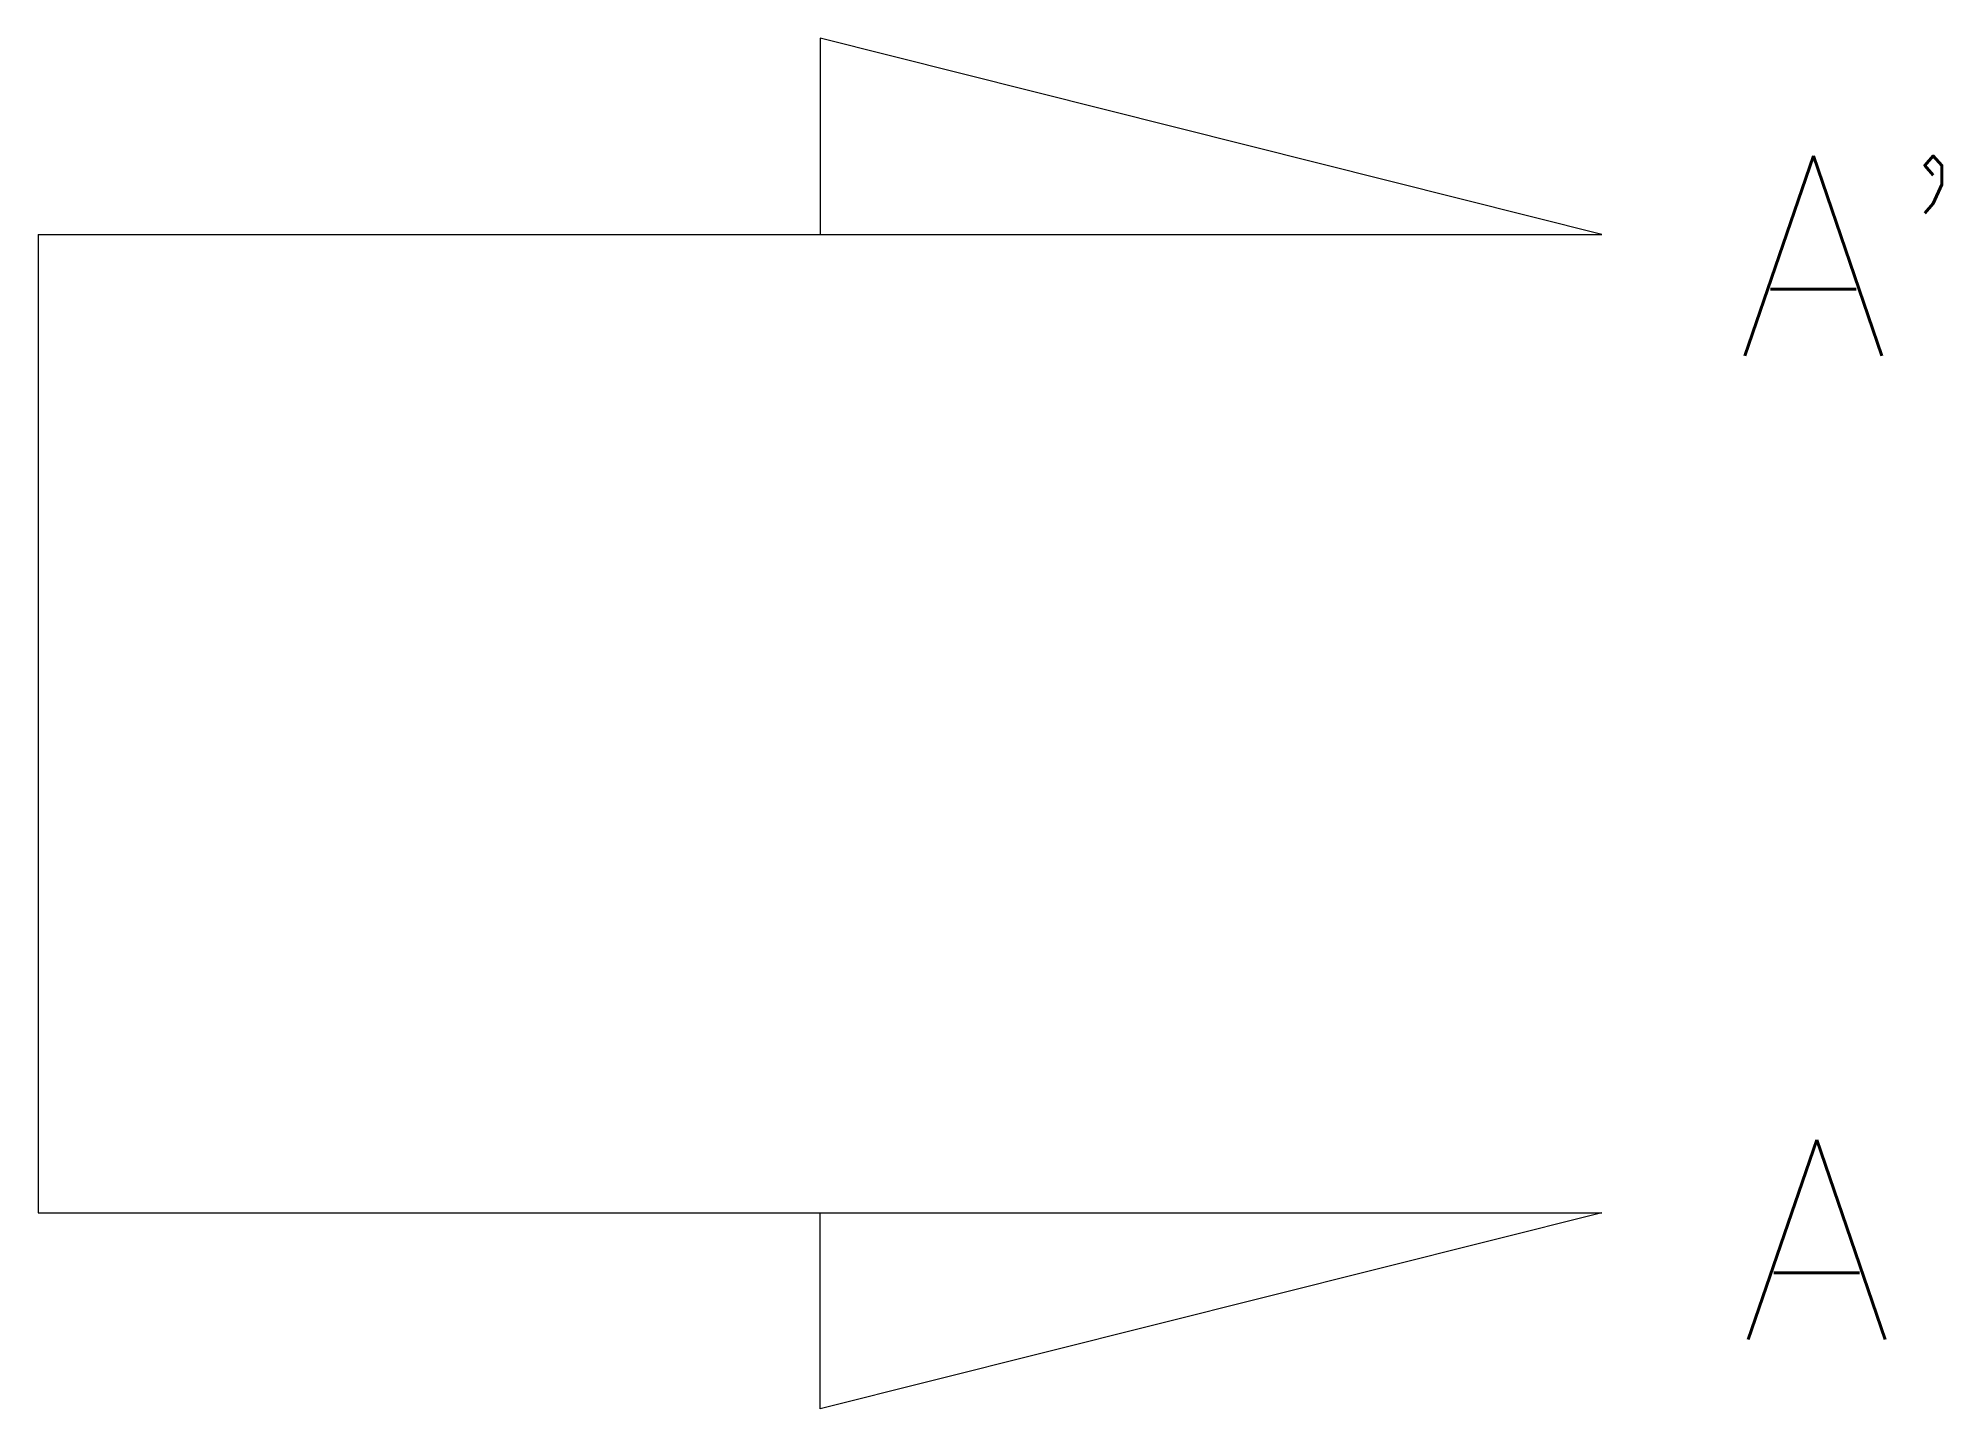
# Model space of a CAD drawing. Header units: millimetres. Extents: x -25.8 to -23.9, y 144.85 to 146.22.
import ezdxf
from ezdxf.enums import TextEntityAlignment as Align

# ---------------------------------------------------------------- set-up
doc = ezdxf.new("R2010")
doc.units = ezdxf.units.MM
doc.layers.add('linee sez', color=1, linetype='Continuous', lineweight=9)
doc.styles.get("Standard").update_dxf_attribs({"font": 'txt.shx'})

# ---------------------------------------------------------------- blocks, each defined once
blk = doc.blocks.new('*U16')
at = {"color": 0, "linetype": 'ByBlock', "lineweight": -2}
blk.add_line((0, 0), (0, 0.9789), dxfattribs=at)
at = {"color": 0, "lineweight": -2}
for p, q in [((0, 0.9789), (1.5646, 0.9789)), ((0, 0), (1.5646, 0))]:
    blk.add_line(p, q, dxfattribs=at)
for points in [[(1.5646, 0.9789), (0.7823, 1.1753), (0.7823, 0.9789)], [(1.5646, 0), (0.7823, -0.1965), (0.7823, 0)]]:
    blk.add_lwpolyline(points, dxfattribs=at)
at = {"color": 0}
for tag, p in [('A', (1.7795, 0.9059)), ("A'", (1.8059, -0.0785))]:
    blk.add_attdef(tag, text='', height=0.2, dxfattribs=at).set_placement(p, align=Align.CENTER)

msp = doc.modelspace()

# ---------------------------------------------------------------- block references
at = {"layer": 'linee sez', "color": 1, "ltscale": 0.5}
ref = msp.add_blockref('*U16', (-25.8043, 146.0285), dxfattribs=dict(at, xscale=-1, rotation=180))
ref.add_attrib('A', 'A', dxfattribs={"layer": '0', "color": 0, "height": 0.2}).set_placement((-24.0248, 144.9226), align=Align.CENTER)
ref.add_attrib("A'", "A'", dxfattribs={"layer": '0', "color": 0, "height": 0.2}).set_placement((-23.9853, 145.907), align=Align.CENTER)

doc.saveas('drawing.dxf')
